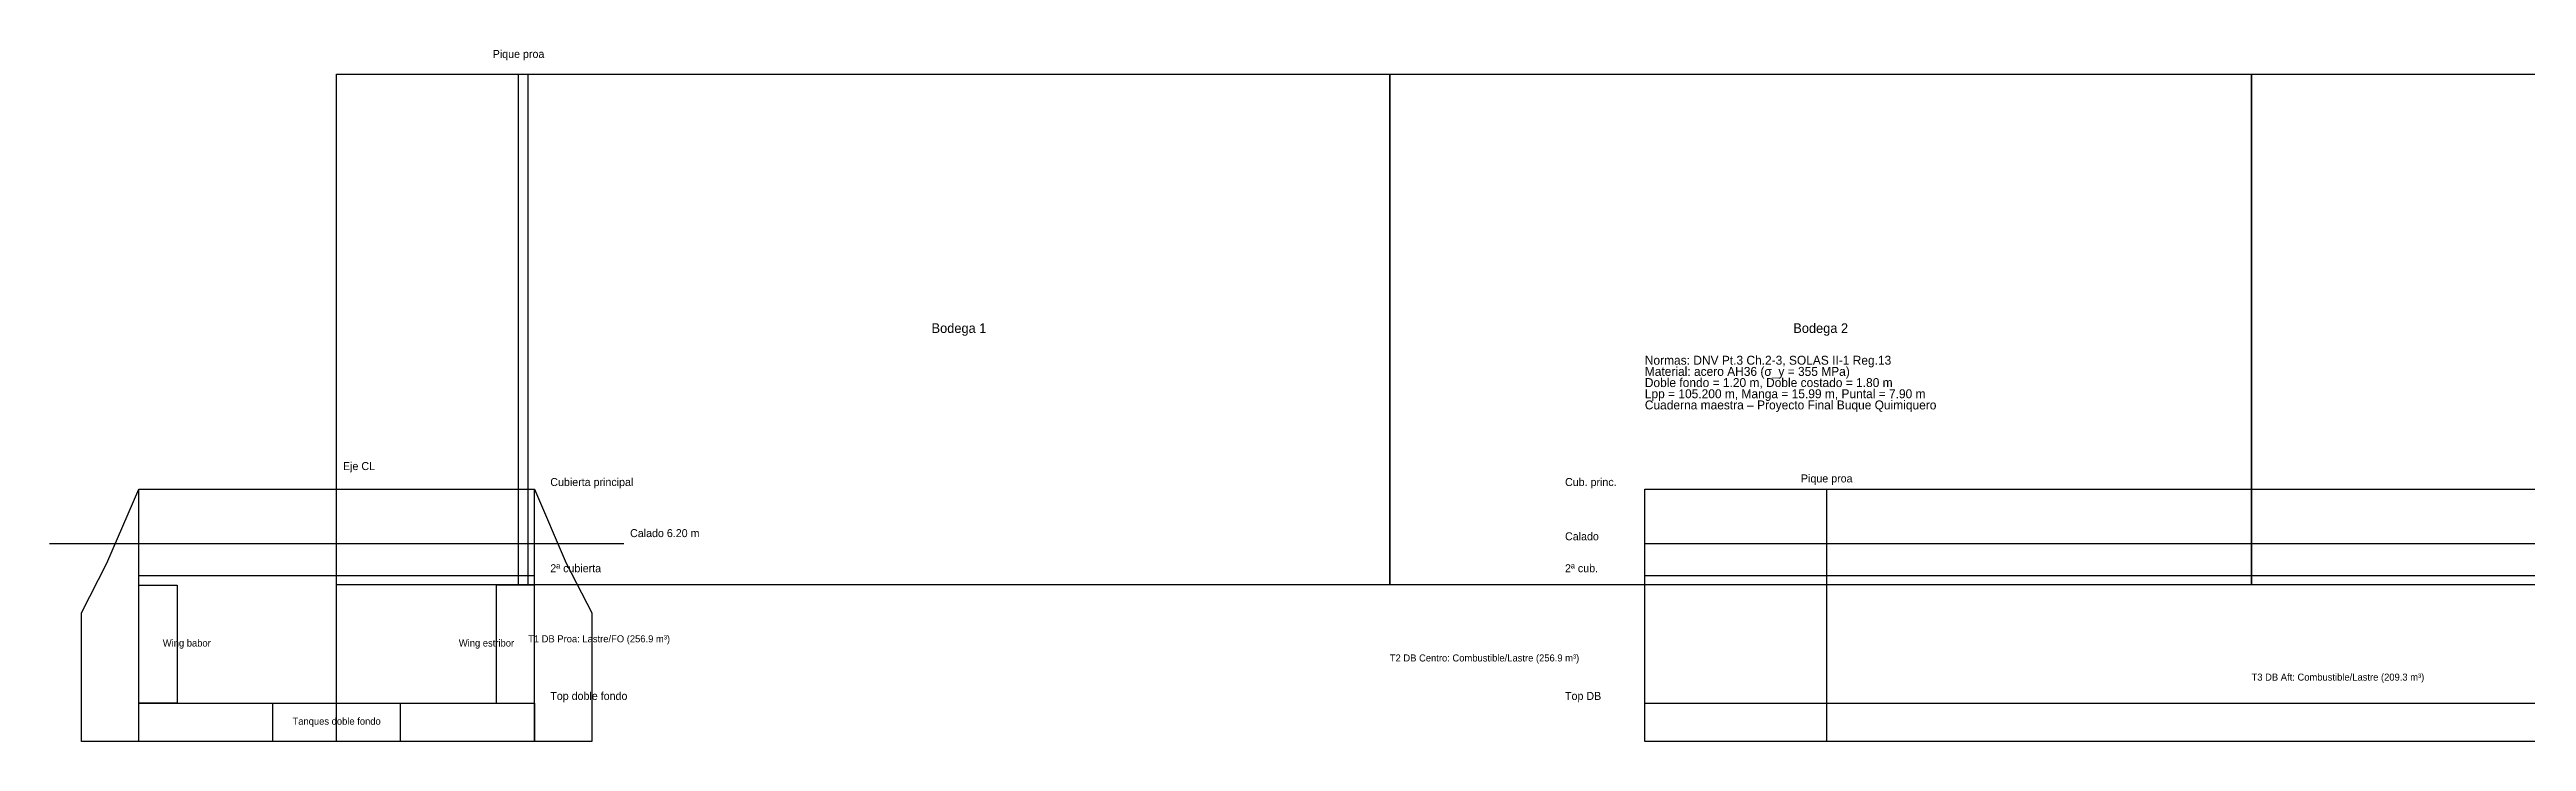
# Model space of a CAD drawing. Header units: metres. Extents: x -27 to 129, y 0 to 22.
# Drawn here: x -27 to 50.6, y 0 to 21.7 of the extents above; entities that cross this region are included whole.
import ezdxf

# ---------------------------------------------------------------- set-up
doc = ezdxf.new("R2010")
doc.units = ezdxf.units.M
for name, color, linetype in [('CASCO', 7, 'Continuous'), ('ESTRUCTURA', 3, 'Continuous'), ('REFERENCIAS', 2, 'Continuous'), ('TANQUES', 4, 'Continuous')]:
    doc.layers.add(name, color=color, linetype=linetype)

msp = doc.modelspace()

# ---------------------------------------------------------------- linework, layer by layer
at = {"layer": 'CASCO'}
for points in [[(-17.995, 4.905), (-17.995, 20.895), (87.205, 20.895), (87.205, 4.905)], [(-25.99, 0), (-25.99, 4.03), (-25.19, 5.58), (-24.19, 7.9), (-11.8, 7.9), (-10.8, 5.58), (-10, 4.03), (-10, 0)], [(22.995, 0), (22.995, 7.9), (128.195, 7.9), (128.195, 0)]]:
    msp.add_lwpolyline(points, close=True, dxfattribs=at)
at = {"layer": 'ESTRUCTURA'}
for p, q in [((-12.295, 4.905), (-12.295, 20.895)), ((-24.19, 0), (-24.19, 7.9)), ((-24.19, 7.9), (-11.8, 7.9)), ((-11.8, 0), (-11.8, 7.9)), ((22.995, 7.9), (128.195, 7.9)), ((28.695, 0), (28.695, 7.9)), ((-24.19, 5.2), (-11.8, 5.2)), ((22.995, 5.2), (128.195, 5.2)), ((-24.19, 1.2), (-11.8, 1.2)), ((-19.995, 0), (-19.995, 1.2)), ((-17.995, 0), (-17.995, 1.2)), ((-15.995, 0), (-15.995, 1.2)), ((22.995, 1.2), (128.195, 1.2))]:
    msp.add_line(p, q, dxfattribs=at)
msp.add_lwpolyline([(-24.19, 0), (-24.19, 1.2), (-11.8, 1.2), (-11.8, 0)], dxfattribs=at)
at = {"layer": 'REFERENCIAS'}
for p, q in [((-17.995, 0), (-17.995, 8.4)), ((-26.99, 6.2), (-9, 6.2)), ((22.995, 6.2), (128.195, 6.2))]:
    msp.add_line(p, q, dxfattribs=at)
at = {"layer": 'TANQUES'}
for points in [[(-11.995, 4.905), (-11.995, 20.895), (15.005, 20.895), (15.005, 4.905)], [(15.005, 4.905), (15.005, 20.895), (42.005, 20.895), (42.005, 4.905)], [(42.005, 4.905), (42.005, 20.895), (64.005, 20.895), (64.005, 4.905)], [(-24.19, 1.2), (-24.19, 4.9), (-22.99, 4.9), (-22.99, 1.2)], [(-11.8, 1.2), (-11.8, 4.9), (-13, 4.9), (-13, 1.2)], [(-24.19, 0), (-24.19, 1.2), (-11.8, 1.2), (-11.8, 0)]]:
    msp.add_lwpolyline(points, close=True, dxfattribs=at)

# ---------------------------------------------------------------- texts
at = {"layer": 'REFERENCIAS'}
for s, height, p in [('Normas: DNV Pt.3 Ch.2-3, SOLAS II-1 Reg.13', 0.28, (22.995, 11.8)), ('Material: acero AH36 (σ_y = 355 MPa)', 0.28, (22.995, 11.45)), ('Doble fondo = 1.20 m, Doble costado = 1.80 m', 0.28, (22.995, 11.1)), ('Lpp = 105.200 m, Manga = 15.99 m, Puntal = 7.90 m', 0.28, (22.995, 10.75)), ('Cuaderna maestra – Proyecto Final Buque Quimiquero', 0.28, (22.995, 10.4)), ('Eje CL', 0.25, (-17.795, 8.5)), ('Cubierta principal', 0.25, (-11.3, 8)), ('Cub. princ.', 0.25, (20.495, 8)), ('Calado 6.20 m', 0.25, (-8.8, 6.4)), ('Calado', 0.25, (20.495, 6.3)), ('2ª cubierta', 0.25, (-11.3, 5.3)), ('2ª cub.', 0.25, (20.495, 5.3)), ('T1 DB Proa: Lastre/FO (256.9 m³)', 0.22, (-11.995, 3.105)), ('T2 DB Centro: Combustible/Lastre (256.9 m³)', 0.22, (15.005, 2.505)), ('Top doble fondo', 0.25, (-11.3, 1.3)), ('T3 DB Aft: Combustible/Lastre (209.3 m³)', 0.22, (42.005, 1.905)), ('Top DB', 0.25, (20.495, 1.3))]:
    msp.add_text(s, height=height, dxfattribs=at).set_placement(p)
at = {"layer": 'REFERENCIAS', "attachment_point": 5}
for s, insert, char_height in [('Pique proa', (-12.295, 21.495), 0.25), ('Bodega 1', (1.505, 12.9), 0.3), ('Bodega 2', (28.505, 12.9), 0.3), ('Pique proa', (28.695, 8.2), 0.25), ('Wing babor', (-22.69, 3.05), 0.22), ('Wing estribor', (-13.3, 3.05), 0.22), ('Tanques doble fondo', (-17.995, 0.6), 0.22)]:
    msp.add_mtext(s, dxfattribs=dict(at, insert=insert, char_height=char_height))

doc.saveas('drawing.dxf')
